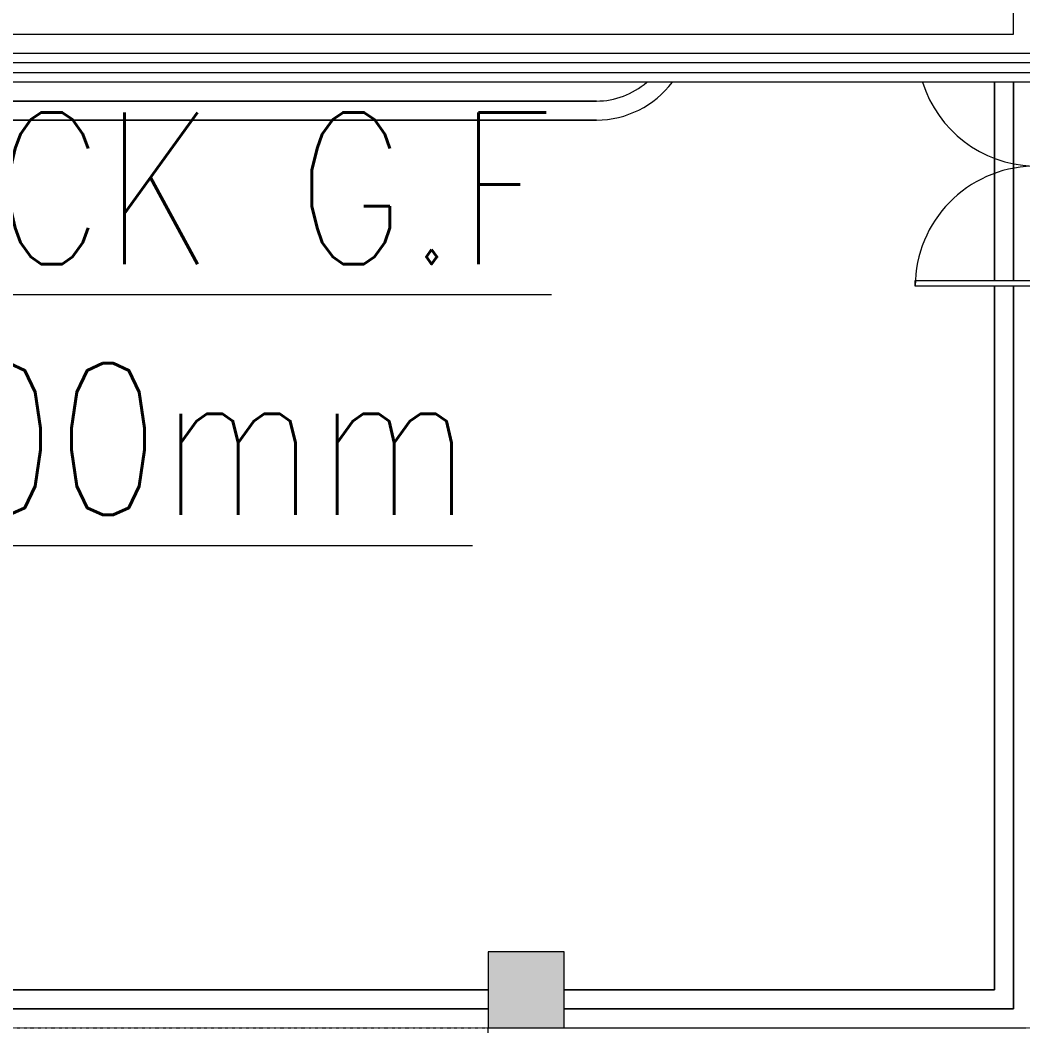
# Model space of a CAD drawing. Header units: millimetres. Extents: x -106145 to 154907, y -84585 to 152038.
# Drawn here: x 17389 to 25314, y -14265 to -6295 of the extents above; entities that cross this region are included whole.
import ezdxf

# ---------------------------------------------------------------- set-up
doc = ezdxf.new("R2010")
doc.units = ezdxf.units.MM
doc.linetypes.add('Cut Out Line _2_', pattern=[2, 1, -1])
doc.layers.add('A-DETL', color=7, linetype='Continuous', lineweight=5, true_color=0x00a600)
for name, color, linetype, lineweight in [('A-DOOR', 7, 'Continuous', 5), ('A-FLOR', 7, 'Continuous', 5), ('A-FLOR-HRAL', 7, 'Continuous', 5), ('A-WALL', 7, 'Continuous', 5), ('G-ANNO-TEXT', 7, 'Continuous', 9), ('S-COLS', 7, 'Continuous', 5)]:
    doc.layers.add(name, color=color, linetype=linetype, lineweight=lineweight)
doc.styles.add('RomanS_B', font='', dxfattribs={"width": 0.8, "height": 1200})
doc.styles.get('RomanS_B').set_extended_font_data('RomanS', bold=True)

# ---------------------------------------------------------------- blocks, each defined once
blk = doc.blocks.new('M_Double Door-Large Slit Vision Panel_Type B - 2_0_TYPE B-10578186-Site Plan -MAIN')
at = {"layer": 'A-DOOR', "color": 254, "lineweight": 9, "true_color": 0xdddddd}
for p, q in [((-950, 121.3), (-950, 1046.4)), ((-950, 1046.4), (-905, 1046.4)), ((-905, 1046.4), (-905, 121.3))]:
    blk.add_line(p, q, dxfattribs=at)
at = {"layer": 'A-DOOR', "color": 254, "true_color": 0xdddddd}
for centre, start, end in [((-950, 96.4), 1.52031, 90), ((950, 82.9), 107.57335, 177.6647)]:
    blk.add_arc(centre, 950, start, end, dxfattribs=at)
blk = doc.blocks.new('Top Rail Type - Top Rail_Internal_-5745776-Site Plan -MAIN')
at = {"layer": 'A-FLOR-HRAL', "color": 254, "true_color": 0xdddddd}
for p, q in [((25388.7, -10631.4), (9388.7, -10631.4)), ((9388.7, -10707.6), (25388.7, -10707.6))]:
    blk.add_line(p, q, dxfattribs=at)
blk = doc.blocks.new('Top Rail Type - Top Rail_Internal_-V42-Site Plan -MAIN')
at = {"layer": 'A-FLOR-HRAL', "color": 254, "true_color": 0xdddddd}
for p, q in [((9388.7, -10630.8), (25388.7, -10630.8)), ((9388.7, -10708.2), (25388.7, -10708.2))]:
    blk.add_line(p, q, dxfattribs=at)
blk = doc.blocks.new('2022_11_09_AB BLOCKFACADE WITH CONTINOUS WINDOW_rvt-1-Site Plan -MAIN')
at = {"layer": 'S-COLS', "true_color": 0xeaeaea}
blk.add_hatch(color=254, dxfattribs=at).paths.add_polyline_path([(21088.7, -14264.9), (21688.7, -14264.9), (21688.7, -13664.9), (21088.7, -13664.9), (21088.7, -13915.6)], flags=0)
at = {"layer": 'A-FLOR', "color": 254, "true_color": 0xdddddd}
for p, q in [((25238.7, -6405), (25238.7, 52920)), ((9538.7, -6405), (25238.7, -6405)), ((25088.7, -8354.9), (25088.7, -6785)), ((25088.7, -6785), (25088.7, -8354.9)), ((25238.7, -6785), (25238.7, -8354.9)), ((25238.7, -8354.9), (25238.7, -6785)), ((12844.3, -6934.9), (21944.3, -6934.9)), ((21944.3, -6934.9), (12844.3, -6934.9)), ((21944.3, -7084.9), (12844.3, -7084.9)), ((12844.3, -7084.9), (21944.3, -7084.9)), ((25088.7, -13964.9), (25088.7, -8399.9)), ((25088.7, -8399.9), (25088.7, -13964.9)), ((25238.7, -8399.9), (25238.7, -14114.9)), ((25238.7, -14114.9), (25238.7, -8399.9)), ((13688.7, -13964.9), (21088.7, -13964.9)), ((21088.7, -13964.9), (13688.7, -13964.9)), ((21688.7, -13964.9), (25088.7, -13964.9)), ((25088.7, -13964.9), (21688.7, -13964.9)), ((21088.7, -14114.9), (13688.7, -14114.9)), ((13688.7, -14114.9), (21088.7, -14114.9)), ((25238.7, -14114.9), (21688.7, -14114.9)), ((21688.7, -14114.9), (25238.7, -14114.9))]:
    blk.add_line(p, q, dxfattribs=at)
for radius, end in [(600, 311.35798), (600, 311.35798), (750, 323.08899), (750, 323.08899)]:
    blk.add_arc((21944.3, -6334.9), radius, 270, end, dxfattribs=at)
at = {"layer": 'A-WALL', "color": 254, "true_color": 0xdddddd}
for p, q in [((9388.7, -6555), (25388.7, -6555)), ((25388.7, -6785), (9388.7, -6785)), ((21688.7, -14264.9), (25313.7, -14264.9))]:
    blk.add_line(p, q, dxfattribs=at)
at = {"layer": 'A-WALL', "color": 253, "true_color": 0xaaaaaa}
blk.add_line((21088.7, -14304.9), (21088.7, -14264.9), dxfattribs=at)
at = {"layer": 'S-COLS', "color": 254, "true_color": 0xdddddd}
for p, q in [((21688.7, -13664.9), (21088.7, -13664.9)), ((21088.7, -13664.9), (21088.7, -14264.9)), ((21688.7, -14264.9), (21688.7, -13664.9)), ((21088.7, -14264.9), (21688.7, -14264.9))]:
    blk.add_line(p, q, dxfattribs=at)
at = {"color": 253, "lineweight": 5, "true_color": 0xaaaaaa}
for name in ['Top Rail Type - Top Rail_Internal_-V42-Site Plan -MAIN', 'Top Rail Type - Top Rail_Internal_-5745776-Site Plan -MAIN']:
    blk.add_blockref(name, (0, 3999.9), dxfattribs=at)
at = {"color": 253, "lineweight": 5, "true_color": 0xaaaaaa, "rotation": 90.0000048256585}
blk.add_blockref('M_Double Door-Large Slit Vision Panel_Type B - 2_0_TYPE B-10578186-Site Plan -MAIN', (25510.1, -7449.9), dxfattribs=at)

msp = doc.modelspace()

# ---------------------------------------------------------------- block references
at = {"lineweight": 5}
msp.add_blockref('2022_11_09_AB BLOCKFACADE WITH CONTINOUS WINDOW_rvt-1-Site Plan -MAIN', (0, 0), dxfattribs=at)

# ---------------------------------------------------------------- next in the draw order: linework, layer by layer
at = {"layer": 'A-DETL', "color": 8, "linetype": 'Cut Out Line _2_', "true_color": 0x808080}
msp.add_line((-14611.25, -14264.95), (57388.75, -14264.95), dxfattribs=at)

# ---------------------------------------------------------------- next in the draw order: texts
at = {"layer": 'G-ANNO-TEXT', "color": 1, "true_color": 0xff0000, "char_height": 1200, "attachment_point": 1, "style": 'RomanS_B'}
for s, insert, width in [('\\LA&B BLOCK G.F', (11383.87, -7024.37), 15661.767), ('\\LLVL ±00mm', (13145.99, -9008.75), 11390.376)]:
    msp.add_mtext(s, dxfattribs=dict(at, insert=insert, width=width))

doc.saveas('drawing.dxf')
